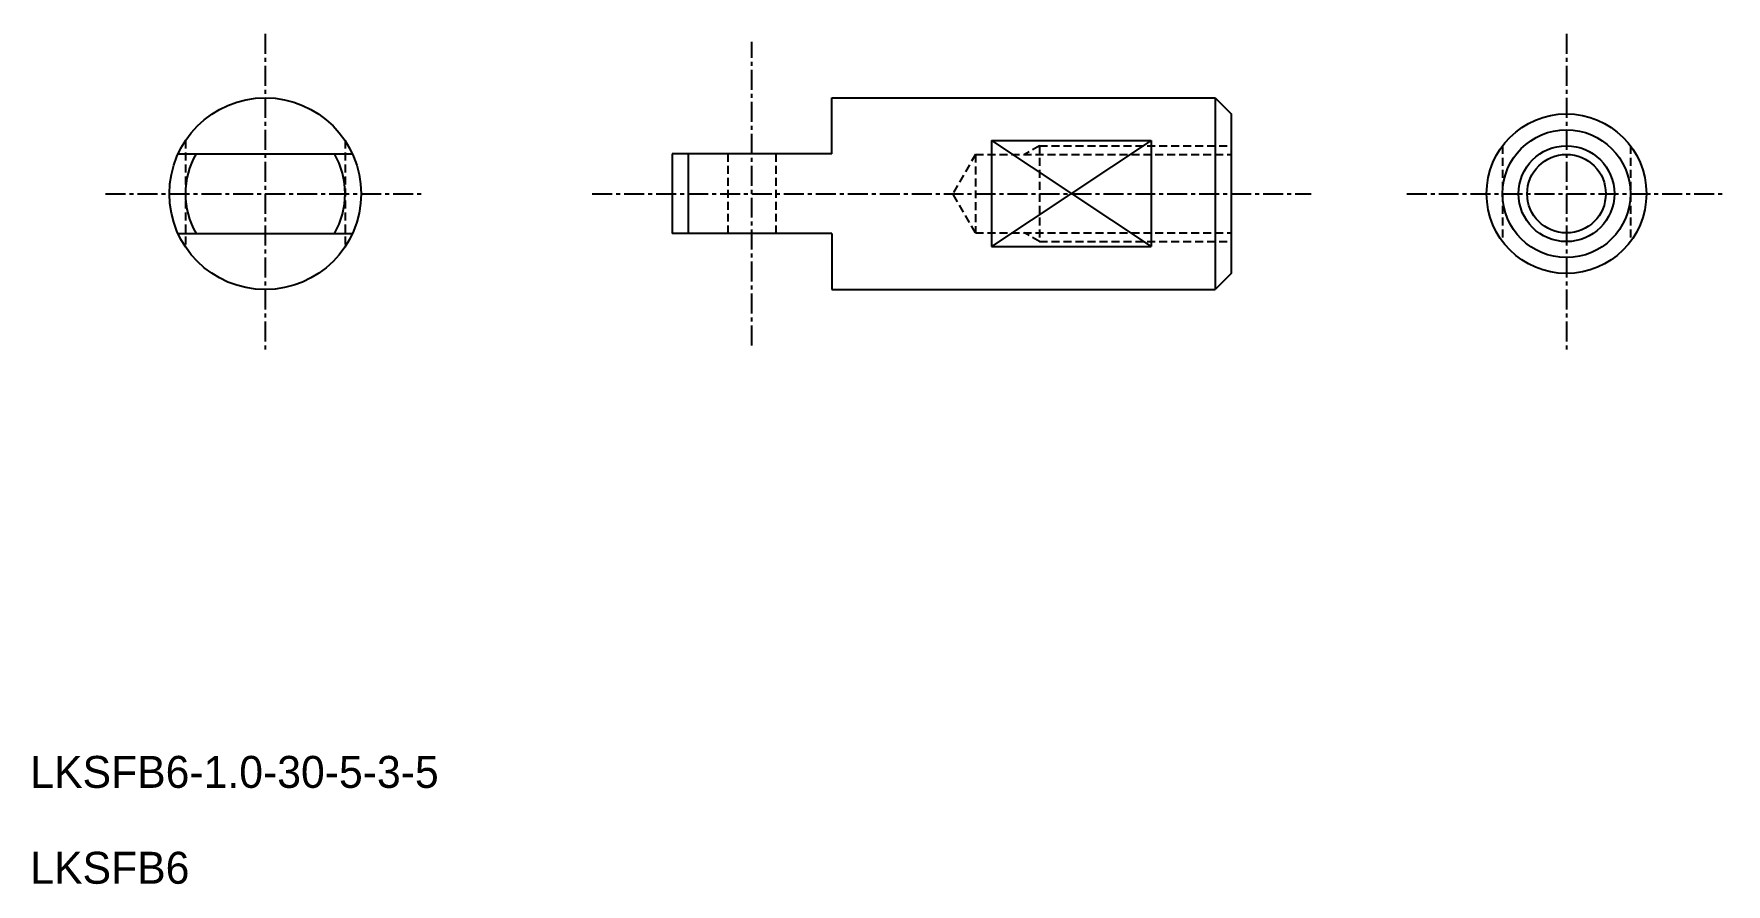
# Model space of a CAD drawing. Extents: x 269 to 375, y -59 to -6.
import ezdxf

# ---------------------------------------------------------------- set-up
doc = ezdxf.new("R2010")
doc.units = 0
doc.linetypes.add('CENTER', pattern=[2, 1.25, -0.25, 0.25, -0.25])
doc.linetypes.add('DASHED', pattern=[0.75, 0.5, -0.25])
doc.layers.get('0').update_dxf_attribs({"linetype": 'CONTINUOUS'})
doc.layers.add('CENTER', color=1, linetype='CENTER')

msp = doc.modelspace()

# ---------------------------------------------------------------- linework, layer by layer
at = {"color": 7, "linetype": 'CONTINUOUS'}
for p, q in [((318.61, -9.94), (342.61, -9.94)), ((318.61, -13.44), (318.61, -9.94)), ((342.61, -9.94), (342.61, -21.94)), ((342.61, -9.94), (343.61, -10.94)), ((343.61, -10.94), (343.61, -20.94)), ((328.61, -12.62), (338.61, -12.62)), ((338.61, -12.62), (328.61, -19.25)), ((328.61, -12.62), (338.61, -19.25)), ((328.61, -12.62), (328.61, -19.25)), ((338.61, -12.62), (338.61, -19.25)), ((277.68, -13.44), (288.59, -13.44)), ((318.61, -13.44), (308.61, -13.44)), ((308.61, -13.44), (308.61, -18.44)), ((309.61, -13.44), (309.61, -18.44)), ((277.68, -18.44), (288.59, -18.44)), ((318.61, -18.44), (308.61, -18.44)), ((318.61, -18.44), (318.61, -21.94)), ((328.61, -19.25), (338.61, -19.25)), ((343.61, -20.94), (342.61, -21.94)), ((318.61, -21.94), (342.61, -21.94))]:
    msp.add_line(p, q, dxfattribs=at)
at = {"color": 3, "linetype": 'DASHED'}
for p, q in [((278.14, -12.62), (278.14, -19.25)), ((288.14, -12.62), (288.14, -19.25)), ((312.11, -18.44), (312.11, -13.44)), ((315.11, -13.44), (315.11, -18.44)), ((327.61, -13.48), (326.19, -15.94)), ((327.61, -13.48), (343.61, -13.48)), ((327.61, -13.48), (327.61, -18.39)), ((331.61, -12.94), (330.67, -13.48)), ((331.61, -12.94), (343.61, -12.94)), ((331.61, -12.94), (331.61, -18.94)), ((360.6, -12.94), (360.6, -18.94)), ((368.6, -12.94), (368.6, -18.94)), ((327.61, -18.39), (326.19, -15.94)), ((327.61, -18.39), (343.61, -18.39)), ((331.61, -18.94), (330.67, -18.39)), ((331.61, -18.94), (343.61, -18.94))]:
    msp.add_line(p, q, dxfattribs=at)
at = {"color": 7, "linetype": 'CONTINUOUS'}
for centre, radius in [((283.14, -15.94), 6), ((364.6, -15.94), 5), ((364.6, -15.94), 4), ((364.6, -15.94), 2.46)]:
    msp.add_circle(centre, radius, dxfattribs=at)
at = {"color": 3, "linetype": 'CONTINUOUS'}
msp.add_circle((364.6, -15.94), 3, dxfattribs=at)
at = {"color": 7, "linetype": 'CONTINUOUS'}
for start, end in [(150, 210), (330, 30)]:
    msp.add_arc((283.14, -15.94), 5, start, end, dxfattribs=at)
at = {"layer": 'CENTER', "color": 1, "linetype": 'CENTER'}
for p, q in [((283.14, -5.94), (283.14, -25.94)), ((364.6, -5.94), (364.6, -25.94)), ((313.61, -25.44), (313.61, -6.44)), ((273.14, -15.94), (293.14, -15.94)), ((303.61, -15.94), (348.61, -15.94)), ((354.6, -15.94), (374.6, -15.94))]:
    msp.add_line(p, q, dxfattribs=at)

# ---------------------------------------------------------------- texts
at = {"color": 7, "linetype": 'CONTINUOUS'}
for s, p in [('LKSFB6-1.0-30-5-3-5', (268.43, -53.13)), ('LKSFB6', (268.43, -59.13))]:
    msp.add_text(s, height=2, dxfattribs=at).set_placement(p)

doc.saveas('drawing.dxf')
